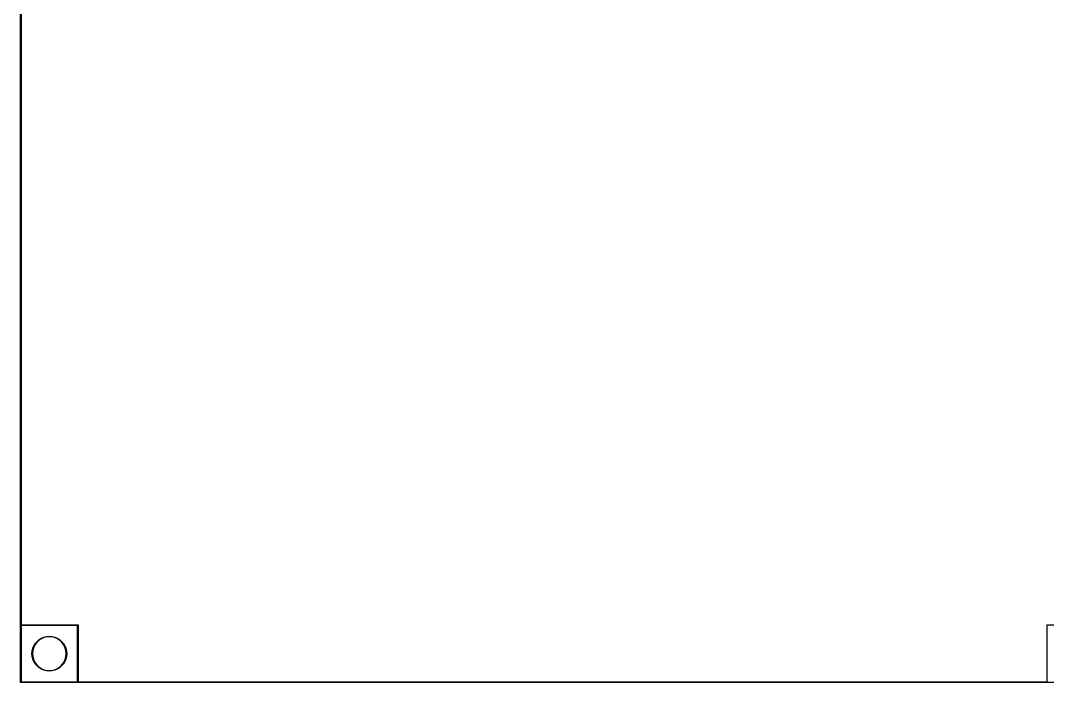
# Model space of a CAD drawing. Extents: x 0.49 to 7.78, y -5.14 to -0.57.
# Drawn here: x 0.491 to 4.036, y -5.139 to -2.854 of the extents above; entities that cross this region are included whole.
import ezdxf

# ---------------------------------------------------------------- set-up
doc = ezdxf.new("R2010")
doc.units = 0
doc.header["$MEASUREMENT"] = 0
doc.layers.add('BLACK', color=7, linetype='CONTINUOUS')

msp = doc.modelspace()

# ---------------------------------------------------------------- linework, layer by layer
at = {"layer": 'BLACK', "linetype": 'CONTINUOUS'}
for p, q in [((0.491142, -5.1378), (0.491142, -0.570866)), ((0.49311, -0.768701), (0.49311, -4.93996)), ((0.49311, -4.93996), (0.688976, -4.93996)), ((0.49311, -4.94193), (0.49311, -5.13681)), ((0.687992, -4.94193), (0.49311, -4.94193)), ((0.687992, -5.13681), (0.687992, -4.94193)), ((0.688976, -4.93996), (0.689672, -4.94025)), ((0.689672, -4.94025), (0.689961, -4.94094)), ((0.689961, -4.94094), (0.689961, -5.13681)), ((4.03445, -4.94094), (4.03474, -4.94025)), ((4.03445, -5.13681), (4.03445, -4.94094)), ((4.03474, -4.94025), (4.03543, -4.93996)), ((4.03543, -4.93996), (4.23228, -4.93996)), ((0.541978, -5.00408), (0.548097, -4.99692)), ((0.551086, -4.9965), (0.544568, -5.00358)), ((0.548097, -4.99692), (0.555261, -4.9908)), ((0.558681, -4.99059), (0.551086, -4.9965)), ((0.555261, -4.9908), (0.563294, -4.98587)), ((0.567144, -4.98601), (0.558681, -4.99059)), ((0.563294, -4.98587), (0.571998, -4.98227)), ((0.576247, -4.98288), (0.567144, -4.98601)), ((0.571998, -4.98227), (0.581159, -4.98007)), ((0.585739, -4.9813), (0.576247, -4.98288)), ((0.581159, -4.98007), (0.590551, -4.97933)), ((0.595363, -4.9813), (0.585739, -4.9813)), ((0.590551, -4.97933), (0.599943, -4.98007)), ((0.604856, -4.98288), (0.595363, -4.9813)), ((0.599943, -4.98007), (0.609104, -4.98227)), ((0.613958, -4.98601), (0.604856, -4.98288)), ((0.609104, -4.98227), (0.617809, -4.98587)), ((0.622422, -4.99059), (0.613958, -4.98601)), ((0.617809, -4.98587), (0.625841, -4.9908)), ((0.630016, -4.9965), (0.622422, -4.99059)), ((0.625841, -4.9908), (0.633005, -4.99692)), ((0.636534, -5.00358), (0.630016, -4.9965)), ((0.633005, -4.99692), (0.639124, -5.00408)), ((0.530512, -5.03937), (0.531251, -5.02998)), ((0.531251, -5.02998), (0.53345, -5.02082)), ((0.533076, -5.02978), (0.532281, -5.03937)), ((0.535439, -5.02045), (0.533076, -5.02978)), ((0.53345, -5.02082), (0.537056, -5.01211)), ((0.539304, -5.01164), (0.535439, -5.02045)), ((0.537056, -5.01211), (0.541978, -5.00408)), ((0.544568, -5.00358), (0.539304, -5.01164)), ((0.641798, -5.01164), (0.636534, -5.00358)), ((0.639124, -5.00408), (0.644047, -5.01211)), ((0.645664, -5.02045), (0.641798, -5.01164)), ((0.644047, -5.01211), (0.647652, -5.02082)), ((0.648026, -5.02978), (0.645664, -5.02045)), ((0.647652, -5.02082), (0.649851, -5.02998)), ((0.648821, -5.03937), (0.648026, -5.02978)), ((0.649851, -5.02998), (0.650591, -5.03937)), ((0.531251, -5.04876), (0.530512, -5.03937)), ((0.53345, -5.05792), (0.531251, -5.04876)), ((0.532281, -5.03937), (0.533076, -5.04896)), ((0.533076, -5.04896), (0.535439, -5.05829)), ((0.537056, -5.06663), (0.53345, -5.05792)), ((0.535439, -5.05829), (0.539304, -5.0671)), ((0.541978, -5.07466), (0.537056, -5.06663)), ((0.539304, -5.0671), (0.544568, -5.07516)), ((0.636534, -5.07516), (0.641798, -5.0671)), ((0.644047, -5.06663), (0.639124, -5.07466)), ((0.641798, -5.0671), (0.645664, -5.05829)), ((0.647652, -5.05792), (0.644047, -5.06663)), ((0.645664, -5.05829), (0.648026, -5.04896)), ((0.649851, -5.04876), (0.647652, -5.05792)), ((0.648026, -5.04896), (0.648821, -5.03937)), ((0.650591, -5.03937), (0.649851, -5.04876)), ((0.548097, -5.08182), (0.541978, -5.07466)), ((0.544568, -5.07516), (0.551086, -5.08224)), ((0.555261, -5.08794), (0.548097, -5.08182)), ((0.551086, -5.08224), (0.558681, -5.08815)), ((0.563294, -5.09287), (0.555261, -5.08794)), ((0.558681, -5.08815), (0.567144, -5.09273)), ((0.571998, -5.09647), (0.563294, -5.09287)), ((0.567144, -5.09273), (0.576247, -5.09586)), ((0.581159, -5.09867), (0.571998, -5.09647)), ((0.576247, -5.09586), (0.585739, -5.09744)), ((0.590551, -5.09941), (0.581159, -5.09867)), ((0.585739, -5.09744), (0.595363, -5.09744)), ((0.599943, -5.09867), (0.590551, -5.09941)), ((0.595363, -5.09744), (0.604856, -5.09586)), ((0.609104, -5.09647), (0.599943, -5.09867)), ((0.604856, -5.09586), (0.613958, -5.09273)), ((0.617809, -5.09287), (0.609104, -5.09647)), ((0.613958, -5.09273), (0.622422, -5.08815)), ((0.625841, -5.08794), (0.617809, -5.09287)), ((0.622422, -5.08815), (0.630016, -5.08224)), ((0.633005, -5.08182), (0.625841, -5.08794)), ((0.630016, -5.08224), (0.636534, -5.07516)), ((0.639124, -5.07466), (0.633005, -5.08182)), ((0.49143, -5.13849), (0.491142, -5.1378)), ((0.492126, -5.13878), (0.49143, -5.13849)), ((0.688976, -5.13878), (0.492126, -5.13878)), ((0.49311, -5.13681), (0.687992, -5.13681)), ((4.03543, -5.13878), (0.688976, -5.13878)), ((0.689961, -5.13681), (4.03445, -5.13681)), ((4.23228, -5.13878), (4.03543, -5.13878))]:
    msp.add_line(p, q, dxfattribs=at)

doc.saveas('drawing.dxf')
